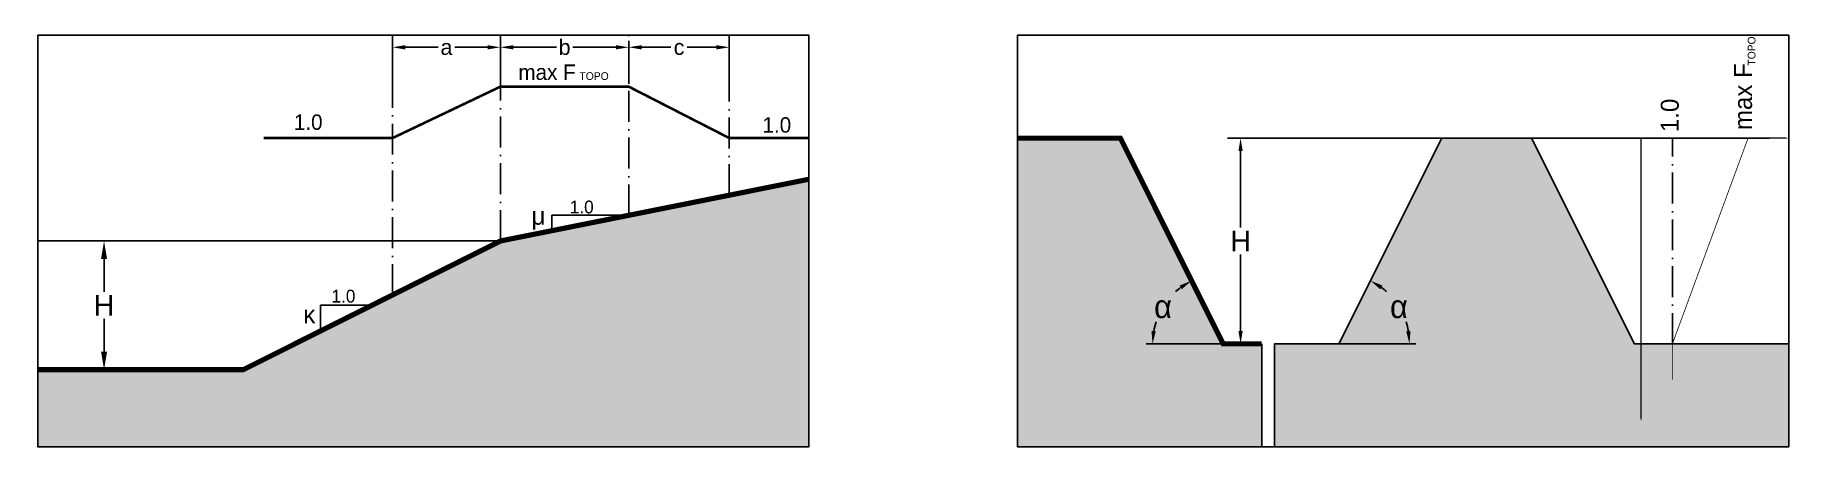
# Model space of a CAD drawing. Header units: millimetres. Extents: x 568 to 910, y 81 to 161.
import ezdxf

# ---------------------------------------------------------------- set-up
doc = ezdxf.new("R2010")
doc.units = ezdxf.units.MM
doc.header["$LTSCALE"] = 0.5
doc.linetypes.add('ACAD_ISO10W100', pattern=[18, 12, -3, 0, -3])
doc.layers.add('t3', color=1, linetype='Continuous', plot=False)
doc.styles.add('ComciSans', font='comic.ttf')
doc.styles.get("Standard").update_dxf_attribs({"font": 'arial.ttf'})
doc.dimstyles.new('ISO-25', dxfattribs={"dimtxt": 2.5, "dimasz": 2.5, "dimexe": 1.25, "dimexo": 0.625, "dimtad": 1, "dimtih": 1, "dimtoh": 1, "dimtxsty": 'Standard', "dimcen": 2.5, "dimadec": 0, "dimazin": 0, "dimtfac": 1, "dimtmove": 0, "dimatfit": 3, "dimfxl": 1, "dimarcsym": 0})

# ---------------------------------------------------------------- blocks, each defined once
blk = doc.blocks.new('*D19')
at = {"color": 0, "lineweight": -2, "transparency": 16777216}
for p, q in [((568.72, 120.61), (582.25, 120.61)), ((581, 117.11), (581, 110.73)), ((581, 99.11), (581, 105.48)), ((568.72, 95.61), (582.25, 95.61))]:
    blk.add_line(p, q, dxfattribs=at)
at = {"color": 0, "transparency": 16777216}
for points in [[(580.41, 117.11), (581.58, 117.11), (581, 120.61)], [(580.41, 99.11), (581.58, 99.11), (581, 95.61)]]:
    blk.add_solid(points, dxfattribs=at)
at = {"layer": 'Defpoints', "color": 0, "transparency": 16777216}
for p in [(568.1, 120.61), (581, 120.61), (568.1, 95.61)]:
    blk.add_point(p, dxfattribs=at)
at = {"color": 0, "transparency": 16777216, "insert": (581, 108.11), "char_height": 4, "attachment_point": 5}
blk.add_mtext('H', dxfattribs=at)
blk = doc.blocks.new('*D20')
at = {"color": 0, "lineweight": -2, "transparency": 16777216}
for p, q in [((637.1, 151.23), (637.1, 159.51)), ((639.6, 158.26), (645.97, 158.26)), ((655.6, 158.26), (649.22, 158.26)), ((658.1, 151.23), (658.1, 159.51))]:
    blk.add_line(p, q, dxfattribs=at)
at = {"color": 0, "transparency": 16777216}
for points in [[(639.6, 158.67), (639.6, 157.84), (637.1, 158.26)], [(655.6, 158.67), (655.6, 157.84), (658.1, 158.26)]]:
    blk.add_solid(points, dxfattribs=at)
at = {"layer": 'Defpoints', "color": 0, "transparency": 16777216}
for p in [(658.1, 158.26), (637.1, 150.61), (658.1, 150.61)]:
    blk.add_point(p, dxfattribs=at)
at = {"color": 0, "transparency": 16777216, "insert": (647.6, 158.26), "char_height": 3, "attachment_point": 5}
blk.add_mtext('a', dxfattribs=at)
blk = doc.blocks.new('*D21')
at = {"color": 0, "lineweight": -2, "transparency": 16777216}
for p, q in [((658.1, 151.23), (658.1, 159.51)), ((660.6, 158.26), (669.01, 158.26)), ((680.56, 158.26), (672.15, 158.26)), ((683.06, 151.23), (683.06, 159.51))]:
    blk.add_line(p, q, dxfattribs=at)
at = {"color": 0, "transparency": 16777216}
for points in [[(660.6, 158.67), (660.6, 157.84), (658.1, 158.26)], [(680.56, 158.67), (680.56, 157.84), (683.06, 158.26)]]:
    blk.add_solid(points, dxfattribs=at)
at = {"layer": 'Defpoints', "color": 0, "transparency": 16777216}
for p in [(683.06, 158.26), (658.1, 150.61), (683.06, 150.61)]:
    blk.add_point(p, dxfattribs=at)
at = {"color": 0, "transparency": 16777216, "insert": (670.58, 158.26), "char_height": 3, "attachment_point": 5}
blk.add_mtext('b', dxfattribs=at)
blk = doc.blocks.new('*D22')
at = {"color": 0, "lineweight": -2, "transparency": 16777216}
for p, q in [((683.06, 151.23), (683.06, 159.51)), ((685.56, 158.26), (691.27, 158.26)), ((700.12, 158.26), (694.41, 158.26)), ((702.62, 151.23), (702.62, 159.51))]:
    blk.add_line(p, q, dxfattribs=at)
at = {"color": 0, "transparency": 16777216}
for points in [[(685.56, 158.67), (685.56, 157.84), (683.06, 158.26)], [(700.12, 158.67), (700.12, 157.84), (702.62, 158.26)]]:
    blk.add_solid(points, dxfattribs=at)
at = {"layer": 'Defpoints', "color": 0, "transparency": 16777216}
for p in [(702.62, 158.26), (683.06, 150.61), (702.62, 150.61)]:
    blk.add_point(p, dxfattribs=at)
at = {"color": 0, "transparency": 16777216, "insert": (692.84, 158.26), "char_height": 3, "attachment_point": 5}
blk.add_mtext('c', dxfattribs=at)
blk = doc.blocks.new('*D29')
at = {"color": 0, "lineweight": -2, "transparency": 16777216}
for start, end in [(47.6175, 53), (10.4349, 18.2281)]:
    blk.add_arc((821.19, 100.61), 13.75, start, end, dxfattribs=at)
at = {"color": 0, "transparency": 16777216}
for points in [[(829.24, 111.23), (829.68, 111.94), (827.33, 112.9)], [(835.12, 103.13), (834.29, 103.06), (834.93, 100.61)]]:
    blk.add_solid(points, dxfattribs=at)
at = {"layer": 'Defpoints', "color": 0, "transparency": 16777216}
for p in [(841.19, 140.61), (834.01, 105.56), (821.19, 100.61), (821.19, 100.61), (836.19, 100.61)]:
    blk.add_point(p, dxfattribs=at)
at = {"color": 0, "transparency": 16777216, "insert": (832.88, 107.83), "char_height": 4.5, "attachment_point": 5}
blk.add_mtext('{\\fSymbol|b0|i0|c2|p18;a}', dxfattribs=at)
blk = doc.blocks.new('*D30')
at = {"color": 0, "lineweight": -2, "transparency": 16777216}
for p, q in [((800.17, 140.61), (803.32, 140.61)), ((802.07, 138.11), (802.07, 123.23)), ((802.07, 103.11), (802.07, 117.98)), ((800.17, 100.61), (803.32, 100.61))]:
    blk.add_line(p, q, dxfattribs=at)
at = {"color": 0, "transparency": 16777216}
for points in [[(801.66, 138.11), (802.49, 138.11), (802.07, 140.61)], [(801.66, 103.11), (802.49, 103.11), (802.07, 100.61)]]:
    blk.add_solid(points, dxfattribs=at)
at = {"layer": 'Defpoints', "color": 0, "transparency": 16777216}
for p in [(799.55, 140.61), (799.55, 100.61), (802.07, 100.61)]:
    blk.add_point(p, dxfattribs=at)
at = {"color": 0, "transparency": 16777216, "insert": (802.07, 120.61), "char_height": 4, "attachment_point": 5}
blk.add_mtext('H', dxfattribs=at)
blk = doc.blocks.new('*D31')
at = {"color": 0, "lineweight": -2, "transparency": 16777216}
for start, end in [(127, 132.3825), (161.7719, 169.5651)]:
    blk.add_arc((798.69, 100.61), 13.75, start, end, dxfattribs=at)
at = {"color": 0, "transparency": 16777216}
for points in [[(790.2, 111.94), (790.63, 111.23), (792.54, 112.9)], [(785.58, 103.06), (784.75, 103.13), (784.94, 100.61)]]:
    blk.add_solid(points, dxfattribs=at)
at = {"layer": 'Defpoints', "color": 0, "transparency": 16777216}
for p in [(778.69, 140.61), (788.52, 109.85), (783.69, 100.61), (798.69, 100.61), (798.69, 100.61)]:
    blk.add_point(p, dxfattribs=at)
at = {"color": 0, "transparency": 16777216, "insert": (786.99, 107.83), "char_height": 4.5, "attachment_point": 5}
blk.add_mtext('{\\fSymbol|b0|i0|c2|p18;a}', dxfattribs=at)

msp = doc.modelspace()

# ---------------------------------------------------------------- hatches: boundary and pattern name
at = {"true_color": 0xc7c8ca}
h = msp.add_hatch(color=9, dxfattribs=at)
h.dxf.hatch_style = 1
h.paths.add_polyline_path([(806.187, 100.606), (798.687, 100.606), (778.687, 140.606), (758.687, 140.606), (758.687, 80.606), (806.187, 80.606)])
h.paths.add_polyline_path([(908.687, 100.606), (878.687, 100.606), (858.687, 140.606), (841.187, 140.606), (821.187, 100.606), (808.687, 100.606), (808.687, 80.606), (908.687, 80.606)])
h = msp.add_hatch(color=9, dxfattribs=at)
h.dxf.hatch_style = 1
h.paths.add_polyline_path([(718.097, 132.606), (658.097, 120.606), (608.097, 95.606), (568.097, 95.606), (568.097, 80.606), (718.097, 80.606)])

# ---------------------------------------------------------------- linework, layer by layer
for p, q in [((841.187, 140.606), (799.549, 140.606)), ((858.687, 140.606), (904.972, 140.606)), ((903.687, 140.606), (879.972, 140.606)), ((668.097, 125.606), (683.097, 125.606)), ((668.097, 125.606), (668.097, 122.606)), ((658.097, 120.606), (568.097, 120.606)), ((623.097, 108.106), (633.097, 108.106)), ((623.097, 108.106), (623.097, 103.106)), ((798.687, 100.606), (783.687, 100.606)), ((806.187, 100.606), (806.187, 80.606)), ((808.687, 100.606), (808.687, 80.606)), ((821.187, 100.606), (836.187, 100.606))]:
    msp.add_line(p, q)
at = {"linetype": 'ACAD_ISO10W100'}
msp.add_line((886.065, 100.606), (886.065, 140.606), dxfattribs=at)
for points in [[(637.099, 110.107), (637.099, 160.606)], [(658.097, 120.606), (658.097, 160.606)], [(683.059, 125.598), (683.059, 160.606)], [(702.62, 129.51), (702.62, 160.606)]]:
    msp.add_lwpolyline(points, dxfattribs=at)
for points, const_width in [([(612.051, 140.606), (637.099, 140.606), (658.097, 150.606), (683.059, 150.606), (702.62, 140.606), (718.097, 140.606)], 0.5), ([(758.687, 140.606), (778.687, 140.606), (798.687, 100.606), (806.187, 100.606)], 1), ([(568.097, 95.606), (608.097, 95.606), (658.097, 120.606), (718.097, 132.606)], 1)]:
    msp.add_lwpolyline(points, dxfattribs=dict(const_width=const_width))
msp.add_lwpolyline([(908.687, 100.606), (878.687, 100.606), (858.687, 140.606), (841.187, 140.606), (821.187, 100.606), (808.687, 100.606)])
for points in [[(879.972, 140.606, 0.25, 0.25, 0), (879.972, 90.606, 2, 0, 0), (879.972, 85.606, 0, 0, 0)], [(879.972, 140.606, 0.25, 0.25, 0), (903.687, 140.606, 2, 0, 0), (908.687, 140.606, 0, 0, 0)], [(886.065, 93.655, 0.15, 0.15, 0), (886.065, 100.606, 0.15, 0.15, 0), (900.787, 140.606, 0, 0, 0)]]:
    msp.add_lwpolyline(points, format="xyseb")
at = {"layer": 't3'}
for points in [[(568.097, 160.606), (718.097, 160.606), (718.097, 80.606), (568.097, 80.606)], [(758.687, 160.606), (908.687, 160.606), (908.687, 80.606), (758.687, 80.606)]]:
    msp.add_lwpolyline(points, close=True, dxfattribs=at)

# ---------------------------------------------------------------- texts
at = {"style": 'ComciSans'}
for s, height, p in [('TOPO', 1.5, (902.219, 154.691)), ('max F', 3.5, (901.551, 142.155)), ('1.0', 3.5, (887.307, 141.766))]:
    msp.add_text(s, height=height, rotation=90, dxfattribs=at).set_placement(p)
for s, height, p in [('max F', 3, (661.593, 151.911)), ('TOPO', 1.5, (673.475, 151.911)), ('1.0', 3, (617.922, 142.204)), ('1.0', 3, (709.078, 141.668)), ('1.0', 2.5, (671.59, 125.967)), ('1.0', 2.5, (625.237, 108.643))]:
    msp.add_text(s, height=height, dxfattribs=at).set_placement(p)
at = {"char_height": 3.5, "width": 13.66882, "attachment_point": 1}
for s, insert in [('\\A1;{\\fSymbol|b0|i0|c2|p18;m}', (664.145, 127.258)), ('\\A1;{\\fSymbol|b0|i0|c2|p18;k}', (619.767, 108.089))]:
    msp.add_mtext(s, dxfattribs=dict(at, insert=insert))

# ---------------------------------------------------------------- dimensions: what is measured, and where the dimension line sits
for base, p1, p2, text, override, picture, middle in [((658.097, 158.258), (637.099, 150.606), (658.097, 150.606), 'a', {"dimtxt": 3, "dimtad": 0}, '*D20', (647.598, 158.258)), ((683.059, 158.258), (658.097, 150.606), (683.059, 150.606), 'b', {"dimtxt": 3, "dimtad": 0, "dimtmove": 1}, '*D21', (670.578, 158.258)), ((702.62, 158.258), (683.059, 150.606), (702.62, 150.606), 'c', {"dimtxt": 3, "dimtad": 0, "dimtmove": 1}, '*D22', (692.84, 158.258))]:
    dim = msp.add_linear_dim(base=base, p1=p1, p2=p2, text=text, dimstyle='ISO-25', override=override)
    dim.commit()
    dim.dimension.update_dxf_attribs({"geometry": picture, "text_midpoint": middle})
for base, line1, line2, picture, middle in [((788.519, 109.855), ((778.687, 140.606), (798.687, 100.606)), ((798.687, 100.606), (783.687, 100.606)), '*D31', (786.994, 107.832)), ((834.008, 105.564), ((841.187, 140.606), (821.187, 100.606)), ((821.187, 100.606), (836.187, 100.606)), '*D29', (832.88, 107.832))]:
    dim = msp.add_angular_dim_2l(base=base, line1=line1, line2=line2, text='{\\fSymbol|b0|i0|c2|p18;a}', dimstyle='ISO-25', override={"dimtxt": 4.5})
    dim.commit()
    dim.dimension.update_dxf_attribs({"geometry": picture, "text_midpoint": middle})
for base, p1, p2, override, picture, middle in [((802.075, 100.606), (799.549, 140.606), (799.549, 100.606), {"dimtxt": 4}, '*D30', (802.075, 120.606)), ((580.997, 120.606), (568.097, 95.606), (568.097, 120.606), {"dimtxt": 4, "dimasz": 3.5}, '*D19', (580.997, 108.106))]:
    dim = msp.add_linear_dim(base=base, p1=p1, p2=p2, angle=90, text='H', dimstyle='ISO-25', override=override)
    dim.commit()
    dim.dimension.update_dxf_attribs({"geometry": picture, "text_midpoint": middle})

doc.saveas('drawing.dxf')
